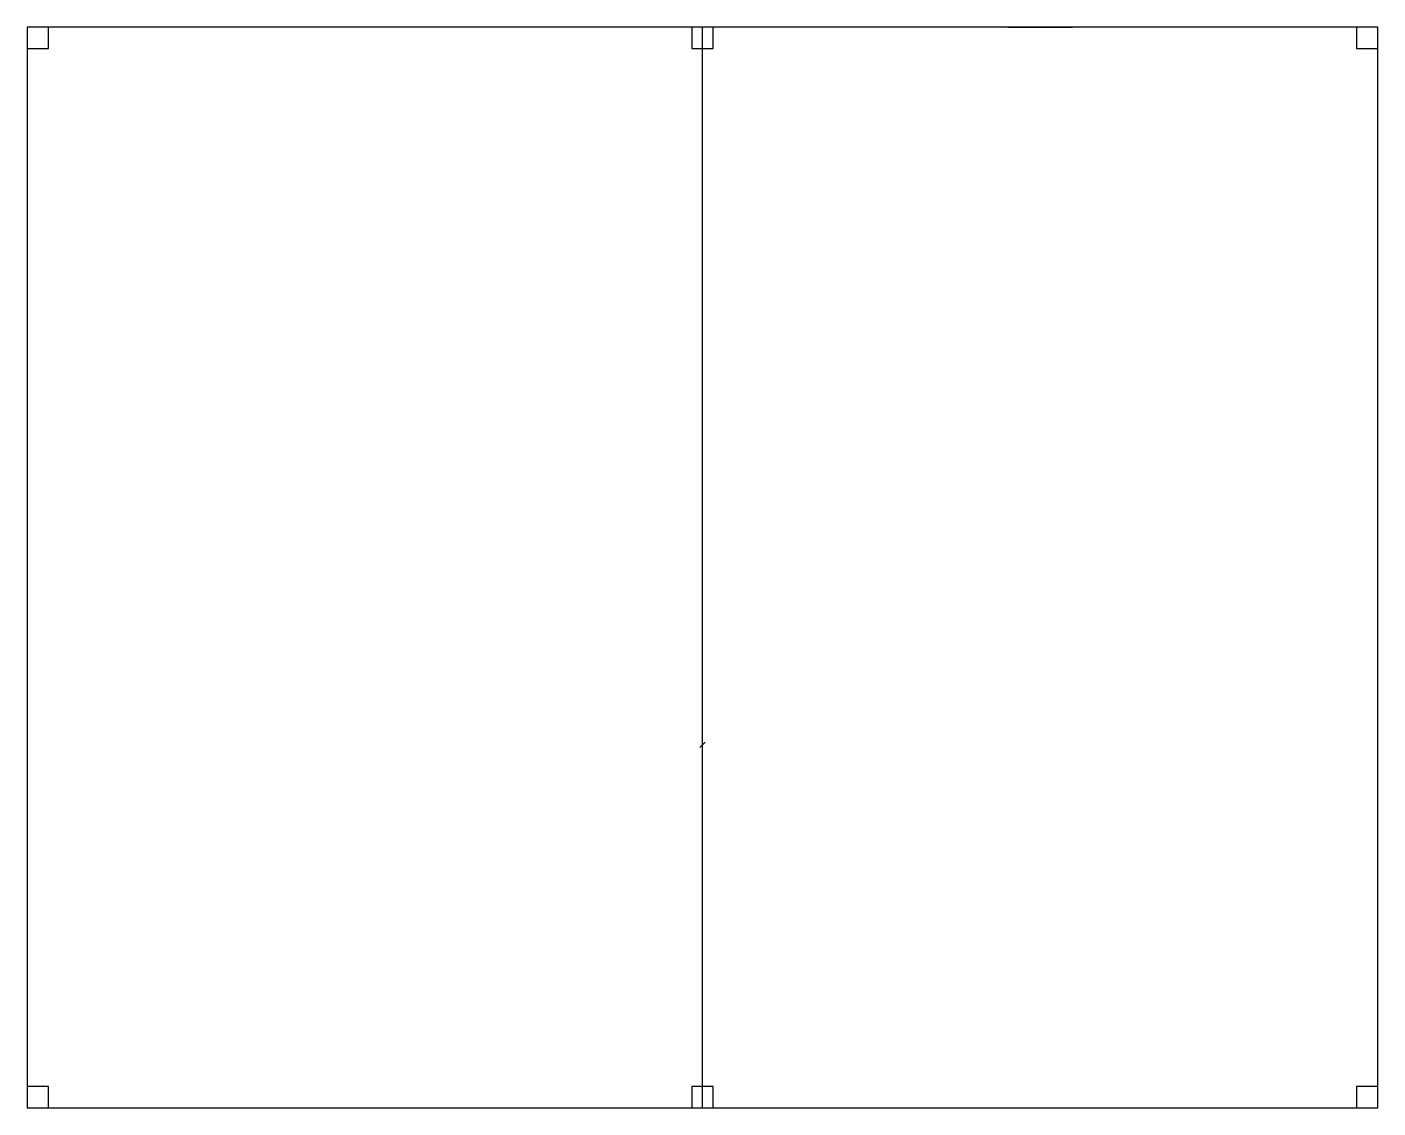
# Model space of a CAD drawing. Header units: metres. Extents: x 0 to 25000, y 0 to 20000.
import ezdxf

# ---------------------------------------------------------------- set-up
doc = ezdxf.new("R2010")
doc.units = ezdxf.units.M
for name, color, linetype in [('A-DOOR', 3, 'Continuous'), ('A-GLAZ', 4, 'Continuous'), ('A-WALL', 1, 'Continuous'), ('S-COL', 2, 'Continuous')]:
    doc.layers.add(name, color=color, linetype=linetype)

msp = doc.modelspace()

# ---------------------------------------------------------------- linework, layer by layer
at = {"layer": 'A-DOOR'}
msp.add_line((12450, 6666.667), (12550, 6766.667), dxfattribs=at)
at = {"layer": 'A-GLAZ'}
for p, q in [((18150, 20000), (19350, 20000)), ((5650, 0), (6850, 0))]:
    msp.add_line(p, q, dxfattribs=at)
at = {"layer": 'A-WALL'}
for p, q in [((25000, 20000), (0, 20000)), ((0, 20000), (0, 0)), ((12500, 0), (12500, 20000)), ((25000, 0), (25000, 20000)), ((0, 0), (25000, 0))]:
    msp.add_line(p, q, dxfattribs=at)
at = {"layer": 'S-COL'}
for points in [[(0, 19600), (400, 19600), (400, 20000), (0, 20000), (0, 19600)], [(12300, 19600), (12700, 19600), (12700, 20000), (12300, 20000), (12300, 19600)], [(24600, 19600), (25000, 19600), (25000, 20000), (24600, 20000), (24600, 19600)], [(0, 0), (400, 0), (400, 400), (0, 400), (0, 0)], [(12300, 0), (12700, 0), (12700, 400), (12300, 400), (12300, 0)], [(24600, 0), (25000, 0), (25000, 400), (24600, 400), (24600, 0)]]:
    msp.add_lwpolyline(points, close=True, dxfattribs=at)

doc.saveas('drawing.dxf')
